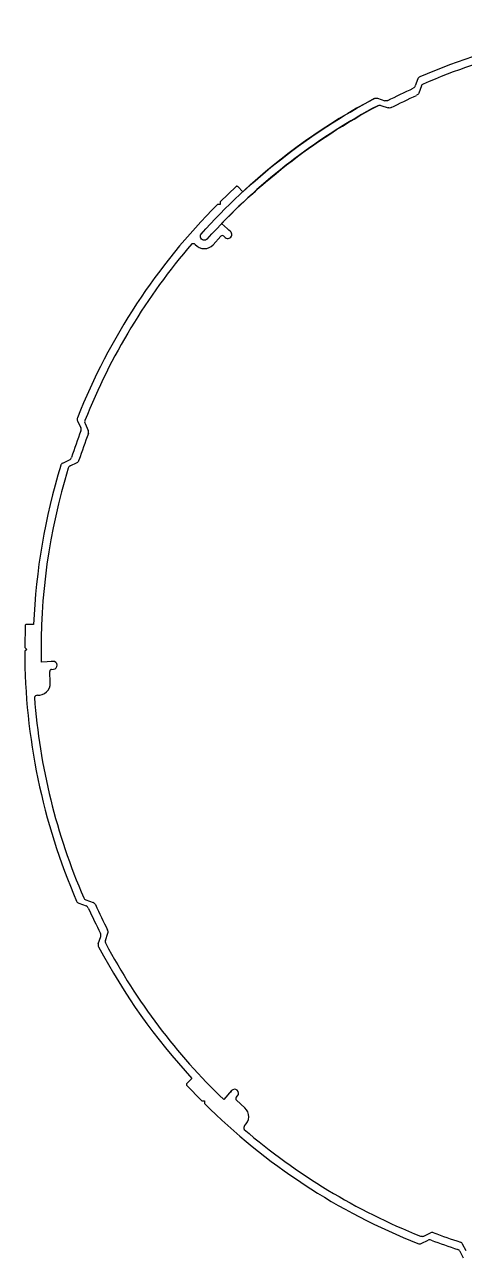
# Model space of a CAD drawing. Header units: millimetres. Extents: x 150937 to 394412, y 327166 to 584759.
# Drawn here: x 268354.6 to 268466.1, y 404506.5 to 404819.5 of the extents above; entities that cross this region are included whole.
import ezdxf

# ---------------------------------------------------------------- set-up
doc = ezdxf.new("R2010")
doc.units = ezdxf.units.MM

# ---------------------------------------------------------------- blocks, each defined once
blk = doc.blocks.new('sef')
for p, q in [((8556.46, 2349.95), (8556.44, 2351.3)), ((8556.73, 2351.61), (8562.25, 2351.71)), ((8562.25, 2351.71), (8562.76, 2351.22)), ((8562.76, 2351.22), (8563.25, 2351.73)), ((8558.54, 2349.63), (8556.77, 2349.65)), ((8565.8, 2344.54), (8565.83, 2345.04)), ((8567.83, 2344.92), (8567.8, 2344.42)), ((8571.25, 2345.27), (8568.35, 2345.39)), ((8568.47, 2347.38), (8571.37, 2347.27)), ((8626.32, 2336.18), (8627, 2334.36)), ((8627.2, 2337.99), (8627.87, 2336.17)), ((8637.46, 2333.05), (8635.62, 2332.44)), ((8636.6, 2331.24), (8634.75, 2330.63))]:
    blk.add_line(p, q)
for centre, radius, start, end in [((8556.74, 2351.31), 0.3, 91.0941, 181.1562), ((8563.15, 2191.7), 160, 66.6158, 89.9731), ((8556.76, 2349.95), 0.3, 181.1562, 270.9209), ((8563.15, 2191.7), 157.99, 86.9727, 91.6735), ((8571.43, 2348.27), 3, 266.6098, 4.823), ((8571.33, 2348.38), 1.11, 272.013, 81.2865), ((8575.31, 2348.42), 0.901, 112.3286, 173.6078), ((8563.15, 2191.7), 157.99, 66.6472, 85.7109), ((8568.32, 2344.89), 2.5, 86.6098, 176.6098), ((8568.32, 2344.89), 0.5, 86.6098, 176.6098), ((8566.8, 2344.48), 1, 176.6098, 356.6098), ((8626.26, 2337.65), 1, 20.1013, 66.6158), ((8625.38, 2335.84), 1, 20.3424, 66.6472), ((8628.81, 2336.51), 1, 200.1013, 245.6115), ((8563.15, 2191.7), 157.99, 63.0138, 65.6115), ((8627.94, 2334.71), 1, 200.3424, 245.629), ((8563.15, 2191.7), 155.99, 62.9963, 65.629), ((8635.3, 2333.39), 1, 243.0138, 288.5239), ((8637.78, 2332.11), 1, 62.0094, 108.5239), ((8563.15, 2191.7), 160, 41.9224, 62.0094), ((8634.44, 2331.58), 1, 242.9963, 288.2829), ((8636.91, 2330.29), 1, 61.9781, 108.2829), ((8563.15, 2191.7), 157.99, 41.9591, 61.9781), ((8681.36, 2298.04), 1.01, 219.7927, 50.0222)]:
    blk.add_arc(centre, radius, start, end)
blk = doc.blocks.new('C-1 DRUM SIDE')
for p, q in [((-271.12, 278.99), (-275.1, 275.16)), ((-271.12, 278.99), (-275.1, 275.16)), ((-269.42, 277.67), (-270.69, 278.99)), ((-269.42, 277.67), (-270.69, 278.99)), ((-275.11, 274.46), (-275.82, 274.47)), ((-275.11, 274.46), (-275.82, 274.47)), ((-275.1, 275.16), (-275.11, 274.46)), ((-275.1, 275.16), (-275.11, 274.46)), ((-272.53, 267.58), (-274.8, 269.6)), ((-276.91, 264.25), (-274.94, 266.38)), ((-276.91, 264.25), (-274.94, 266.38)), ((-274.23, 266.42), (-273.86, 266.09)), ((-274.23, 266.42), (-273.86, 266.09)), ((-272.53, 267.58), (-272.91, 267.92)), ((-311.32, 219.54), (-310.5, 217.78)), ((-311.32, 219.54), (-310.5, 217.78)), ((-309.42, 218.88), (-308.61, 217.11)), ((-309.42, 218.88), (-308.61, 217.11)), ((-315.08, 208.79), (-313.35, 209.66)), ((-315.08, 208.79), (-313.35, 209.66)), ((-313.19, 208.12), (-311.45, 209)), ((-313.19, 208.12), (-311.45, 209)), ((-324.6, 167.59), (-324.7, 162.06)), ((-324.6, 167.59), (-324.7, 162.06)), ((-322.46, 167.85), (-324.29, 167.88)), ((-322.46, 167.85), (-324.29, 167.88)), ((-324.21, 161.55), (-324.72, 161.06)), ((-324.21, 161.55), (-324.72, 161.06)), ((-324.7, 162.06), (-324.21, 161.55)), ((-324.7, 162.06), (-324.21, 161.55)), ((-317.53, 158.52), (-320.56, 158.34)), ((-317.53, 158.52), (-318.03, 158.49)), ((-318.27, 153.07), (-318.38, 155.96)), ((-318.27, 153.07), (-318.38, 155.96)), ((-317.91, 156.49), (-317.41, 156.52)), ((-317.91, 156.49), (-317.41, 156.52)), ((-310.98, 97.12), (-309.16, 96.45)), ((-310.98, 97.12), (-309.16, 96.45)), ((-309.18, 98), (-307.35, 97.32)), ((-309.18, 98), (-307.35, 97.32)), ((-306.05, 86.86), (-305.43, 88.7)), ((-306.05, 86.86), (-305.43, 88.7)), ((-304.23, 87.72), (-303.62, 89.57)), ((-304.23, 87.72), (-303.62, 89.57)), ((-283.64, 51), (-279.81, 47.02)), ((-283.64, 51), (-279.81, 47.02)), ((-282.31, 52.69), (-283.63, 51.42)), ((-282.65, 52.36), (-283.63, 51.42)), ((-279.81, 47.02), (-279.1, 47)), ((-279.81, 47.02), (-279.1, 47)), ((-279.1, 47), (-279.11, 46.29)), ((-279.1, 47), (-279.11, 46.29)), ((-272.23, 49.58), (-274.24, 47.31)), ((-272.23, 49.58), (-272.56, 49.21)), ((-271.06, 47.88), (-270.73, 48.25)), ((-271.06, 47.88), (-270.73, 48.25)), ((-268.89, 45.21), (-271.02, 47.17)), ((-268.89, 45.21), (-271.02, 47.17)), ((-223.52, 12.69), (-221.76, 13.5)), ((-223.52, 12.69), (-221.76, 13.5)), ((-224.18, 10.8), (-222.42, 11.61)), ((-224.18, 10.8), (-222.42, 11.61)), ((-212.76, 8.92), (-213.64, 10.66)), ((-212.76, 8.92), (-213.64, 10.66)), ((-213.43, 7.03), (-214.3, 8.77)), ((-213.43, 7.03), (-214.3, 8.77))]:
    blk.add_line(p, q)
for centre, radius, start, end in [((-160.95, 160.05), 160, 117.9906, 132.6855), ((-160.95, 160.05), 160, 117.9906, 132.6855), ((-160.95, 160.05), 157.99, 118.0219, 136.1042), ((-160.95, 160.05), 157.99, 118.0219, 136.1042), ((-270.91, 278.78), 0.3, 43.8438, 133.9059), ((-270.91, 278.78), 0.3, 43.8438, 133.9059), ((-162.59, 161.38), 160, 135.0269, 158.3842), ((-162.59, 161.38), 160, 135.0269, 158.3842), ((-274.57, 266.05), 0.5, 48.3902, 138.3902), ((-274.57, 266.05), 0.5, 48.3902, 138.3902), ((-273.2, 266.84), 1, 228.3902, 48.3902), ((-273.2, 266.84), 1, 228.3902, 48.3902), ((-162.59, 161.38), 157.99, 139.2891, 158.3528), ((-162.59, 161.38), 157.99, 139.2891, 158.3528), ((-282.01, 263.6), 0.901, 51.3922, 112.6714), ((-282.01, 263.6), 0.901, 51.3922, 112.6714), ((-279.15, 266.24), 3, 220.177, 318.3902), ((-279.15, 266.24), 3, 220.177, 318.3902), ((-310.41, 219.96), 1, 158.3842, 204.8987), ((-310.41, 219.96), 1, 158.3842, 204.8987), ((-308.51, 219.3), 1, 158.3528, 204.6576), ((-308.51, 219.3), 1, 158.3528, 204.6576), ((-162.59, 161.38), 157.99, 159.3885, 161.9862), ((-162.59, 161.38), 157.99, 159.3885, 161.9862), ((-162.59, 161.38), 155.99, 159.371, 162.0037), ((-162.59, 161.38), 155.99, 159.371, 162.0037), ((-311.41, 217.35), 1, 339.3885, 24.8987), ((-311.41, 217.35), 1, 339.3885, 24.8987), ((-309.52, 216.7), 1, 339.371, 24.6576), ((-309.52, 216.7), 1, 339.371, 24.6576), ((-313.79, 210.55), 1, 296.4761, 341.9862), ((-313.79, 210.55), 1, 296.4761, 341.9862), ((-162.59, 161.38), 160, 162.9906, 177.6855), ((-162.59, 161.38), 160, 162.9906, 177.6855), ((-162.59, 161.38), 157.99, 163.0219, 181.1042), ((-162.59, 161.38), 157.99, 163.0219, 181.1042), ((-314.64, 207.9), 1, 116.4761, 162.9906), ((-314.64, 207.9), 1, 116.4761, 162.9906), ((-312.74, 207.23), 1, 116.7171, 163.0219), ((-312.74, 207.23), 1, 116.7171, 163.0219), ((-311.9, 209.89), 1, 296.7171, 342.0037), ((-311.9, 209.89), 1, 296.7171, 342.0037), ((-324.3, 167.58), 0.3, 88.8438, 178.9059), ((-324.3, 167.58), 0.3, 88.8438, 178.9059), ((-164.7, 161.16), 160, 180.0269, 203.3842), ((-164.7, 161.16), 160, 180.0269, 203.3842), ((-317.47, 157.52), 1, 273.3902, 93.3902), ((-317.47, 157.52), 1, 273.3902, 93.3902), ((-317.88, 155.99), 0.5, 93.3902, 183.3902), ((-317.88, 155.99), 0.5, 93.3902, 183.3902), ((-321.26, 152.89), 3, 265.177, 3.3902), ((-321.26, 152.89), 3, 265.177, 3.3902), ((-321.41, 149.01), 0.901, 96.3922, 157.6714), ((-321.41, 149.01), 0.901, 96.3922, 157.6714), ((-164.7, 161.16), 157.99, 184.2891, 203.3528), ((-164.7, 161.16), 157.99, 184.2891, 203.3528), ((-310.64, 98.06), 1, 203.3842, 249.8987), ((-310.64, 98.06), 1, 203.3842, 249.8987), ((-308.83, 98.93), 1, 203.3528, 249.6576), ((-308.83, 98.93), 1, 203.3528, 249.6576), ((-307.7, 96.38), 1, 24.371, 69.6576), ((-307.7, 96.38), 1, 24.371, 69.6576), ((-309.5, 95.51), 1, 24.3885, 69.8987), ((-309.5, 95.51), 1, 24.3885, 69.8987), ((-164.7, 161.16), 157.99, 204.3885, 206.9862), ((-164.7, 161.16), 157.99, 204.3885, 206.9862), ((-164.7, 161.16), 155.99, 204.371, 207.0037), ((-164.7, 161.16), 155.99, 204.371, 207.0037), ((-306.38, 89.02), 1, 341.4761, 26.9862), ((-306.38, 89.02), 1, 341.4761, 26.9862), ((-303.28, 87.41), 1, 161.7171, 208.0219), ((-303.28, 87.41), 1, 161.7171, 208.0219), ((-304.57, 89.88), 1, 341.7171, 27.0037), ((-304.57, 89.88), 1, 341.7171, 27.0037), ((-305.1, 86.54), 1, 161.4761, 207.9906), ((-305.1, 86.54), 1, 161.4761, 207.9906), ((-164.7, 161.16), 160, 207.9906, 222.6855), ((-164.7, 161.16), 160, 207.9906, 222.6855), ((-164.7, 161.16), 157.99, 208.0219, 226.1042), ((-164.7, 161.16), 157.99, 208.0219, 226.1042), ((-283.42, 51.2), 0.3, 133.8438, 223.9059), ((-283.42, 51.2), 0.3, 133.8438, 223.9059), ((-271.48, 48.92), 1, 318.3902, 138.3902), ((-271.48, 48.92), 1, 318.3902, 138.3902), ((-270.69, 47.55), 0.5, 138.3902, 228.3902), ((-270.69, 47.55), 0.5, 138.3902, 228.3902), ((-166.03, 159.52), 160, 225.0269, 248.3842), ((-166.03, 159.52), 160, 225.0269, 248.3842), ((-270.89, 42.96), 3, 310.177, 48.3902), ((-270.89, 42.96), 3, 310.177, 48.3902), ((-268.25, 40.11), 0.901, 141.3922, 202.6714), ((-268.25, 40.11), 0.901, 141.3922, 202.6714), ((-166.03, 159.52), 157.99, 229.2891, 248.3528), ((-166.03, 159.52), 157.99, 229.2891, 248.3528), ((-223.94, 13.6), 1, 248.3528, 294.6576), ((-223.94, 13.6), 1, 248.3528, 294.6576), ((-221.34, 12.59), 1, 69.371, 114.6576), ((-221.34, 12.59), 1, 69.371, 114.6576), ((-166.03, 159.52), 155.99, 249.371, 252.0037), ((-166.03, 159.52), 155.99, 249.371, 252.0037), ((-224.6, 11.7), 1, 248.3842, 294.8987), ((-224.6, 11.7), 1, 248.3842, 294.8987), ((-222, 10.71), 1, 69.3885, 114.8987), ((-222, 10.71), 1, 69.3885, 114.8987), ((-166.03, 159.52), 157.99, 249.3885, 251.9862), ((-166.03, 159.52), 157.99, 249.3885, 251.9862), ((-214.53, 10.21), 1, 26.7171, 72.0037), ((-214.53, 10.21), 1, 26.7171, 72.0037), ((-215.2, 8.32), 1, 26.4761, 71.9862), ((-215.2, 8.32), 1, 26.4761, 71.9862)]:
    blk.add_arc(centre, radius, start, end)
at = {"xscale": -1}
blk.add_blockref('sef', (8402.21, -2031.65), dxfattribs=at)
blk.add_blockref('sef', (8402.21, -2031.65), dxfattribs=at)

msp = doc.modelspace()

# ---------------------------------------------------------------- block references
msp.add_blockref('C-1 DRUM SIDE', (268679.294, 404499.434))

doc.saveas('drawing.dxf')
